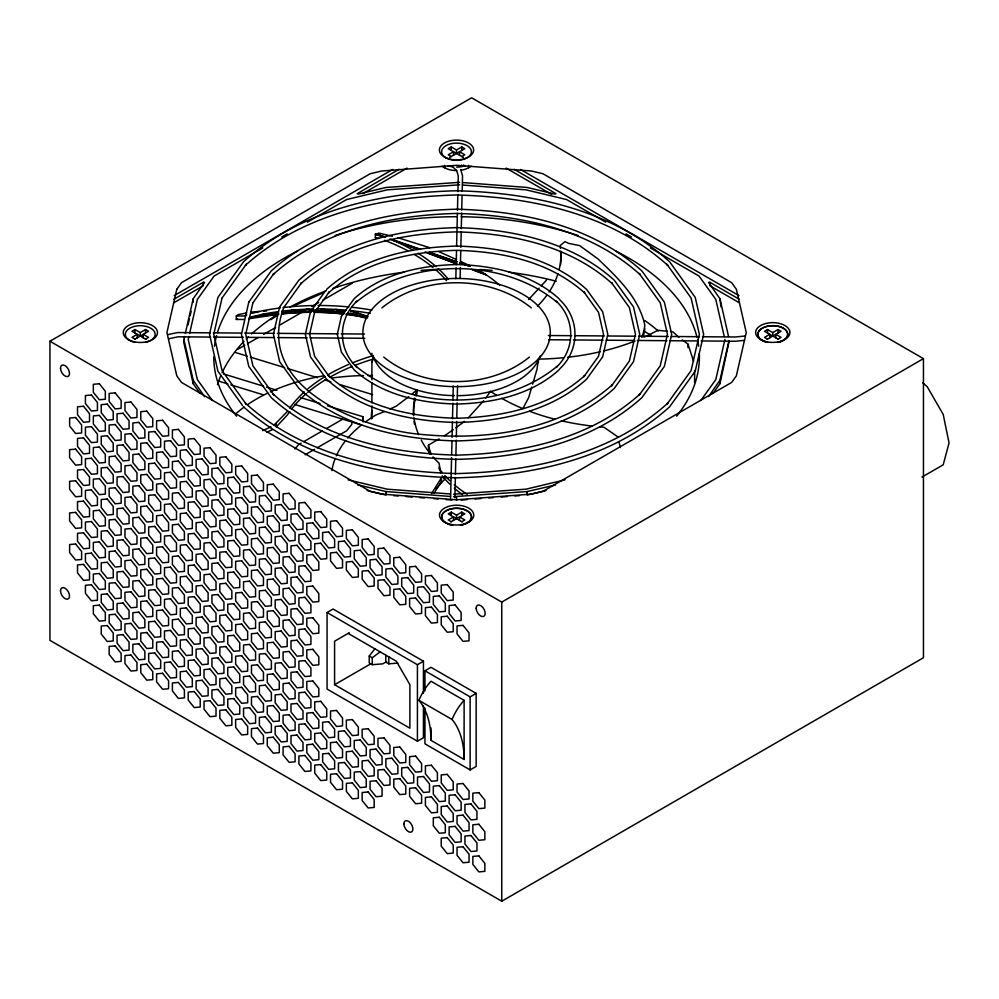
<?xml version="1.0" encoding="UTF-8"?>
<svg xmlns="http://www.w3.org/2000/svg" width="999" height="999" viewBox="0 0 999 999"><rect width="100%" height="100%" fill="white"/><g stroke="black" fill="none" stroke-linecap="round" stroke-linejoin="round"><path stroke-width="1.5" d="M694.617 382.492L694.63 370.492M450.611 498.051L451.573 457.617M451.648 454.495L451.985 440.497M452.06 437.387L452.422 421.828M452.497 418.718L452.872 403.171M452.947 400.05L453.284 386.051M455.831 278.721L456.093 267.832M456.168 264.723L456.506 250.712M456.605 246.054L457.392 213.386M457.467 210.277L457.829 194.718M457.904 191.608L458.279 176.049L456.643 170.379M454.882 497.639L455.369 477.435M455.432 474.325L455.806 458.778M455.881 455.669L456.256 440.122M456.331 437.013L456.693 421.466M456.768 418.356L457.142 402.822M457.217 399.712L457.542 385.714M460.102 278.459L460.364 267.57M460.427 264.473L460.764 250.474M460.839 247.365L461.213 231.818M461.288 228.709L461.65 213.174M461.725 210.065L462.062 196.066M462.175 191.408L462.537 175.861L460.714 169.53M204.595 396.615L193.207 380.257L183.916 339.51L184.615 336.488M563.286 357.729A179.158 103.434 0 0 1 538.411 359.116L536.987 369.405L532.629 384.19M185.302 333.479L193.207 298.763L204.595 282.405L203.259 282.292L173.789 299.313M188.049 324.875L189.423 318.843M190.11 315.821L191.146 311.301M188.898 336.538L188.212 339.51L197.365 379.608L212.375 400.549M189.573 333.566L197.365 299.413L214.148 276.011L262.799 247.927M327.435 405.819L363.099 416.77L362.862 417.769A93.719 54.108 0 0 0 363.149 422.003M724.937 339.51L715.796 379.608L700.774 400.549M712.911 393.544L719.942 383.728L719.942 380.257L728.895 341.021M719.942 383.728L729.233 340.671M531.755 387.137L528.708 397.49L522.964 408.479M371.915 362.15L373.339 359.053L373.339 355.569A179.158 103.434 0 0 0 352.385 362.887M431.568 493.543L441.471 477.734L441.471 481.218L434.078 493.281M485.539 398.401L490.472 391.296A179.158 103.434 0 0 0 496.578 395.267M463.736 164.96L462.974 166.034L461.476 165.16M325.624 290.647L310.514 311.7L305.357 334.29L310.514 356.893L325.624 377.947M719.942 380.257L708.566 396.615M386.65 661.6L382.779 663.836L372.24 664.71L369.23 662.961L369.23 656.006L374.875 648.838M294.967 449.051L298.439 444.717L301.124 443.181M274.288 424.812L287.45 411.438M468.181 417.907L483.678 400.736M528.583 299.563L539.085 288.162M541.196 285.876L546.441 280.17M436.051 488.773L444.455 479.645L444.455 476.748M412.4 393.793L417.008 389.71L417.008 393.194A179.158 103.434 0 0 0 416.108 395.979M408.766 396.69L396.341 406.094L389.91 409.078M326.536 289.448C361.763 257.605 410.364 247.265 456.58 246.091C502.797 247.265 551.398 257.605 586.613 289.448L602.647 311.7L607.792 334.29L602.647 356.893L586.613 379.145C551.398 410.976 502.797 421.328 456.58 422.49C410.364 421.328 361.763 410.976 326.536 379.145M381.88 307.892C423.164 274.375 489.985 274.375 531.281 307.892M529.433 357.068C489.16 389.76 423.988 389.76 383.716 357.068M372.24 664.71L372.24 657.754L380.444 651.66M453.296 429.682L444.38 435.851M455.794 427.834L464.56 421.353M270.866 319.717L277.247 315.272M376.136 238.074L375.349 237.525L375.349 234.041L376.136 234.603L378.609 233.054L392.345 236.251M49.95 341.246L471.64 97.79L923.451 358.641L923.451 657.754L501.76 901.21L49.95 640.359L49.95 341.246L501.76 602.097L923.451 358.641M174.201 295.604L392.657 169.48M281.718 237L287.125 233.878M307.405 222.178L346.603 199.538L387.125 189.847L459.665 184.803M399.026 169.281L357.242 193.669L358.404 194.056L386.014 187.462L459.652 182.33M173.789 302.797L203.259 285.776L203.259 282.292M362.837 193.644L407.068 168.107M134.603 339.323L148.539 331.281L145.529 329.545L140.26 332.592L134.977 329.545L131.968 331.281L145.904 339.323M449.55 157.492L464.797 148.689L461.788 146.953L456.518 149.987L451.248 146.953L448.239 148.689L463.486 157.492M145.529 339.111L148.539 337.375L143.269 334.328L143.269 337.799M461.788 156.518L464.797 154.77L459.528 151.736L459.528 155.207M460.989 170.242A17.033 9.84 0 0 0 468.631 167.695L471.191 166.221M238.037 349.175L244.755 345.292M247.44 343.743L258.192 337.537M263.574 334.428L275.674 327.447M279.695 325.112L302.547 311.925M311.963 306.493L318.681 302.61M322.714 300.287L352.272 283.216M303.796 441.633L322.54 430.806M326.561 428.496L342.62 419.218M305.145 454.77L314.51 449.363M317.183 447.814L346.641 430.806L351.86 424.325L351.86 421.541M429.907 453.908A158.554 91.546 0 0 1 428.446 448.539L428.446 445.067L439.073 438.923M450.874 521.915L464.797 513.873L461.788 512.137L456.518 515.184L451.248 512.137L448.239 513.873L462.162 521.915M767.145 339.323L781.068 331.281L778.059 329.545L772.789 332.592L767.519 329.545L764.497 331.281L778.433 339.323M461.788 521.703L464.797 519.967L459.528 516.92L459.528 520.404M778.059 339.111L781.068 337.375L775.798 334.328L775.798 337.799M423.451 705.606L423.451 737.749L417.42 741.221L327.06 689.048L327.06 612.537L333.079 609.053L423.451 661.226L423.451 693.368M349.225 632.779L334.59 641.233L334.59 684.702L409.89 728.184L409.89 684.702L396.341 661.226L348.139 633.403M334.59 684.702L370.529 663.96M327.06 612.537L417.42 664.71L423.451 661.226M424.95 690.996L424.95 670.791L430.981 667.307L476.161 693.393L476.161 766.433L470.129 769.917L424.95 743.83L424.95 708.091M424.95 670.791L470.129 696.877L476.161 693.393M921.977 477.072L943.193 464.822L949.05 442.982L943.193 414.385L927.209 386.7L922.614 382.617M244.305 319.468L236.313 319.455L236.313 315.971L238.237 314.61L246.678 312.949M236.313 319.455L237.487 318.793M262.65 430.644L270.941 426.86M266.795 432.23L272.315 429.72M293.344 306.181L322.902 292.982M332.754 288.586L338.386 286.064M246.828 314.947L244.305 315.984L236.313 315.971M384.44 411.613L376.161 414.885A158.554 91.546 0 0 0 365.309 422.028M249.375 317.607L266.858 315.135M251.923 316.808L263.149 314.111A179.158 103.434 0 0 1 277.297 311.8M565.059 479.832L526.036 489.173L453.496 494.218M453.509 496.69L527.147 491.558L555.494 484.99M546.028 490.521L527.147 495.042L527.147 491.558M167.782 334.64L177.622 332.567L210.339 332.829M168.681 338.761L177.984 336.813L210.689 337.075M250.899 312.113L259.428 311.363M248.801 318.781L278.771 314.273M281.768 313.823L286.263 313.149M269.855 314.797L275.824 314.136M281.805 313.461L284.79 313.137M252.834 316.758L277.66 314.385M282.317 313.936L300.949 312.163M745.366 336.014L735.264 336.988L702.559 336.738M744.58 340.359L735.426 341.233L701.173 340.959M385.789 655.144L385.789 662.1L388.811 663.836L397.839 663.086M461.176 500.062L467.32 499.587M474.987 499.001L481.118 498.538M488.798 497.952L493.394 497.602M501.073 497.027L507.205 496.553M514.872 495.979L519.48 495.629M263.724 311.176L266.596 310.989M278.321 313.236L263.149 314.111L278.659 313.486M285.914 312.799L296.528 312.175M251.923 313.324L263.149 310.639A179.158 103.434 0 0 1 280.17 307.942M281.755 313.361L309.665 312.212M357.654 484.99L358.404 484.965M213.449 332.854L241.496 333.079M244.605 333.104L274.201 333.329M277.322 333.354L338.062 333.841M341.183 333.866L364.548 334.053M548.351 335.514L571.715 335.689M574.825 335.714L604.42 335.951M607.542 335.976L635.576 336.201M638.698 336.226L668.294 336.463M671.403 336.488L699.437 336.713M213.798 337.1L243.381 337.325M246.503 337.35L274.525 337.575M277.647 337.6L307.23 337.837M310.339 337.862L364.835 338.299M548.576 339.747L570.379 339.922M573.488 339.947L603.071 340.184M606.193 340.209L634.215 340.434M637.337 340.459L666.92 340.696M670.029 340.721L698.064 340.934M281.88 311.875L310.926 312.3M313.986 312.337L333.866 312.625M305.731 310.914L291.733 310.165L311.638 311.588M310.402 311.151L319.742 311.651M330.644 312.225L333.753 312.387M314.697 311.813L343.806 313.886M348.401 314.21L351.461 314.435M462.712 182.555L527.147 187.462L554.757 194.056L555.919 193.669L514.135 169.281M462.749 185.04L526.036 189.847L566.558 199.538L605.756 222.178M450.399 493.981L387.125 489.173L348.102 479.832M359.852 485.314L386.014 491.558L450.437 496.466M393.681 495.629L398.276 495.979M405.956 496.553L412.088 497.027M419.755 497.602L424.363 497.952M433.566 498.651L438.174 499.001M445.841 499.587L451.973 500.062M667.432 331.268L657.779 330.294A179.158 103.434 0 0 1 644.218 337.1M312.362 309.902L306.343 309.228L342.807 313.986M315.384 310.227L328.933 311.738M333.454 312.25L336.476 312.575M345.854 314.385L362.562 316.571M670.666 331.556L673.051 331.955L678.908 337.362M342.52 312.699L321.041 308.978L343.943 313.399M356.331 315.097L359.403 315.634M346.99 313.998L366.845 317.832M739.372 299.313L709.889 282.292L708.566 282.405L719.942 298.763L728.546 336.488M375.349 234.041L385.502 237.15M375.349 237.525L378.708 238.461M367.12 490.521L386.014 495.042L386.014 491.558M344.717 311.588L335.726 309.428L344.605 311.988M350.711 313.024L356.705 314.46M347.565 312.837L366.808 318.406M235.452 352.51L247.377 356.181M250.362 357.093L284.653 367.62M287.637 368.531L317.457 377.684M324.912 379.97L330.869 381.805M339.822 384.553L372.615 394.617M223.414 373.888L263.536 386.201M266.508 387.113L276.91 390.309M300.687 397.602L320.005 403.534M218.956 381.218L227.872 383.953M230.844 384.865L263.536 394.892M294.742 404.483L361.613 425M397.839 237.675L429.645 247.665M378.209 234.628L384.503 236.813M370.317 313.311A179.158 103.434 0 0 0 350.287 310.564L367.719 316.433M376.136 234.603L383.479 237.088M393.768 240.559L418.743 249.013M430.507 252.984L456.955 261.925M459.902 262.924L470.192 266.408L459.99 262.862M392.807 239.673L420.554 249.25M429.32 252.272L457.067 261.85M350.287 310.564L367.857 317.008M378.708 234.977L384.515 237.125M393.219 240.347L417.869 249.488M428.022 253.247L457.03 263.986L425.112 251.985M472.977 269.892L486.038 274.737L471.528 269.318M391.758 239.523L417.857 249.275M438.936 251.723L456.543 259.578M460.639 261.413L470.404 265.946M520.504 169.48L738.96 295.604M626.023 233.878L631.43 237M650.349 247.927L699.013 276.011L715.796 299.413L724.263 336.538M506.093 168.107L551.66 194.418M739.372 302.797L709.889 285.776L709.889 282.292M451.248 156.518L448.239 154.77L453.509 151.736L453.509 155.207M767.519 339.111L764.497 337.375L769.779 334.328L769.779 337.799M441.97 166.221L444.53 167.695A17.033 9.84 0 0 0 456.58 170.579L452.584 166.608M644.205 331.331L650.923 335.202M134.977 339.111L131.968 337.375L137.238 334.328L137.238 337.799M451.248 521.703L448.239 519.967L453.509 516.92L453.509 520.404M464.11 700.349L430.981 681.231A38.462 22.203 -60 0 0 418.931 700.349A105.557 60.951 -60 0 1 430.981 740.346L464.11 759.477L464.11 700.349A38.462 22.203 -60 0 0 452.06 719.48A105.557 60.951 -60 0 1 464.11 759.477M369.23 656.006L372.24 657.754M418.931 700.349L452.06 719.48M682.305 339.897L687.974 344.131L693.618 361.351M356.056 366.296C409.965 411.226 503.196 411.226 557.105 366.296L556.181 367.495C575.586 349.101 575.586 319.493 556.181 301.099L557.105 302.285C503.196 257.367 409.965 257.367 356.056 302.285L356.98 301.099C337.575 319.493 337.575 349.101 356.98 367.495M328.384 375.512C363.099 406.893 411.014 417.095 456.58 418.244C502.135 417.095 550.049 406.893 584.777 375.512L583.853 376.71L598.526 356.256L603.533 334.29L598.526 312.337L583.853 291.87L584.777 293.069C550.049 261.688 502.135 251.486 456.58 250.337C411.014 251.486 363.099 261.688 328.384 293.069L329.308 291.87L314.623 312.337L309.615 334.29L314.623 356.256L329.308 376.71M243.544 406.818C301.236 458.966 380.856 475.911 456.58 477.822C532.292 475.911 611.925 458.966 669.617 406.818L695.217 371.216L703.646 334.29L695.217 297.377L669.617 261.775C611.925 209.628 532.292 192.67 456.58 190.759C380.856 192.67 301.236 209.628 243.544 261.775L217.932 297.377L209.515 334.29L217.932 371.216L242.62 405.619M618.056 437.038L603.92 427.197A179.158 103.434 0 0 1 599.562 426.835M183.916 339.51L183.916 342.994L193.207 383.728L200.25 393.544M619.03 442.02L620.391 447.564M720.978 306.768L719.942 298.763M440.734 472.964L439.11 463.311A179.158 103.434 0 0 1 433.004 456.943M439.11 466.795L439.61 469.805M441.096 478.821L441.471 481.218M778.059 329.545L778.059 333.017M772.789 332.592L772.789 336.064M767.519 329.545L767.519 333.017M687.974 344.131L687.974 347.615M538.411 359.116L538.411 362.587M501.76 602.097L501.76 901.21M470.129 696.877L470.129 769.917M468.631 165.384L468.631 167.695M461.788 146.953L461.788 150.424M461.788 512.137L461.788 515.621M456.58 496.928L456.58 500.412M456.518 149.987L456.518 153.471M456.518 515.184L456.518 518.656M451.248 146.953L451.248 150.424M451.248 512.137L451.248 515.621M444.53 165.384L444.53 167.695M430.981 727.909L430.981 740.346M417.42 664.71L417.42 741.221M388.811 656.88L388.811 663.836M371.915 353.321L371.915 356.606M371.915 361.251L371.915 379.795M371.915 382.692L371.915 402.984M371.915 405.881L371.915 418.444M363.099 416.77L363.099 421.116M276.248 423.401L276.248 426.873L287.45 414.91A179.158 103.434 0 0 1 289.76 411.526M193.207 298.763L193.207 302.247M193.207 380.257L193.207 383.728M145.529 329.545L145.529 333.017M140.26 332.592L140.26 336.064M134.977 329.545L134.977 333.017M767.482 342.37A14.91 8.604 0 0 1 760.876 329.158A14.91 8.604 0 0 1 784.702 329.158A14.91 8.604 0 0 1 778.096 342.37M134.94 342.37A14.91 8.604 0 0 1 128.347 329.146A14.91 8.604 0 0 1 152.185 329.171A14.91 8.604 0 0 1 145.504 342.382M445.979 523.014A14.91 8.604 0 0 1 447.552 510.039A14.91 8.604 0 0 1 469.567 512.762A14.91 8.604 0 0 1 461.825 524.962M451.211 524.962A14.91 8.604 0 0 1 447.115 523.601M767.419 342.295A14.91 8.604 0 0 1 760.913 329.058A14.91 8.604 0 0 1 784.739 329.108A14.91 8.604 0 0 1 778.046 342.32M446.053 522.914A14.91 8.604 0 0 1 448.126 509.79A14.91 8.604 0 0 1 470.167 513.249A14.91 8.604 0 0 1 460.439 525.174M452.722 525.162A14.91 8.604 0 0 1 447.177 523.513M332.392 377.959A158.554 91.546 0 0 1 363.511 375.562M367.994 375.512A158.554 91.546 0 0 1 372.49 375.524M236.114 413.536A158.554 91.546 0 0 1 244.106 407.105M247.565 404.632A158.554 91.546 0 0 1 267.807 393.044M270.367 391.845A158.554 91.546 0 0 1 323.701 375.824M291.408 409.29A179.158 103.434 0 0 1 306.581 393.369M307.767 392.37A179.158 103.434 0 0 1 326.348 379.233M330.244 376.973A179.158 103.434 0 0 1 352.385 366.371M355.07 365.297A179.158 103.434 0 0 1 373.339 359.053M289.76 408.054A179.158 103.434 0 0 1 304.283 391.933M307.767 388.898A179.158 103.434 0 0 1 325.087 376.523M327.635 375A179.158 103.434 0 0 1 348.414 364.548M430.244 453.683A179.158 103.434 0 0 1 421.253 440.097M418.656 434.627A179.158 103.434 0 0 1 414.036 417.882M413.723 415.06A179.158 103.434 0 0 1 414.71 398.102M415.347 395.292A179.158 103.434 0 0 1 417.008 389.71M331.905 470.591A158.554 91.546 0 0 1 335.189 458.516M336.288 455.881A158.554 91.546 0 0 1 345.716 440.534M347.752 438.086A158.554 91.546 0 0 1 361.588 424.875M414.473 424.175A179.158 103.434 0 0 1 414.036 421.353M413.561 415.709A179.158 103.434 0 0 1 415.347 398.776M283.042 307.592A179.158 103.434 0 0 1 315.16 305.519M318.094 305.494A179.158 103.434 0 0 1 348.851 306.943M351.735 307.242A179.158 103.434 0 0 1 371.728 310.077M281.606 311.238A179.158 103.434 0 0 1 313.686 309.016M316.633 308.978A179.158 103.434 0 0 1 345.941 310.152M290.759 312.462A158.554 91.546 0 0 1 295.217 312.125M462.475 494.592A158.554 91.546 0 0 1 454.308 488.224M449.887 484.215A158.554 91.546 0 0 1 442.132 475.836M592.32 426.086A179.158 103.434 0 0 1 561.338 420.791M555.307 419.33A179.158 103.434 0 0 1 529.482 411.238M522.739 408.566A179.158 103.434 0 0 1 501.698 398.301M467.207 494.343A158.554 91.546 0 0 1 454.308 484.752M449.887 480.744A158.554 91.546 0 0 1 444.867 475.549M442.132 472.352A158.554 91.546 0 0 1 439.285 468.631M431.356 454.42A158.554 91.546 0 0 1 428.446 445.067M634.989 341.009A179.158 103.434 0 0 1 603.508 350.961M600.486 351.685A179.158 103.434 0 0 1 567.619 357.267M641.82 337.337A158.554 91.546 0 0 0 644.855 325.249C638.948 297.665 617.507 277.747 598.064 258.978L579.62 245.592L568.543 243.356L565.034 241.608L560.127 245.567A179.158 103.434 0 0 1 560.514 248.389M560.514 251.86A179.158 103.434 0 0 1 560.589 264.598M644.855 328.733A158.554 91.546 0 0 1 643.144 336.825M560.764 251.211A179.158 103.434 0 0 1 559.128 269.568M557.954 273.751A179.158 103.434 0 0 1 549.088 292.033M546.728 295.404A179.158 103.434 0 0 1 537.425 306.268M478.546 270.092A158.554 91.546 0 0 1 499.637 285.177M384.503 240.297A179.158 103.434 0 0 1 407.654 250.737M414.248 254.433A179.158 103.434 0 0 1 433.004 267.495M436.101 270.13A179.158 103.434 0 0 1 446.553 280.644M389.897 238.948A179.158 103.434 0 0 1 412.962 250.2M418.044 253.259A179.158 103.434 0 0 1 436.101 266.646M438.361 268.694A179.158 103.434 0 0 1 448.376 279.345M371.516 418.793A85.19 49.188 0 0 1 371.915 410.514M540.134 356.056A85.19 49.188 0 0 1 457.317 395.654M454.358 395.641A85.19 49.188 0 0 1 373.014 356.056M217.47 384.702A242.807 140.185 0 0 1 220.742 375.724M222.053 372.789A242.807 140.185 0 0 1 244.006 341.321M246.303 338.986A242.807 140.185 0 0 1 248.364 336.963M251.586 333.953A242.807 140.185 0 0 1 277.847 314.198M289.922 307.13A242.807 140.185 0 0 1 326.173 290.821M335.177 287.675A242.807 140.185 0 0 1 404.208 272.19M421.029 270.404A242.807 140.185 0 0 1 438.049 269.293M479.757 269.53A242.807 140.185 0 0 1 492.132 270.404M508.941 272.19A242.807 140.185 0 0 1 556.268 281.243M644.73 320.467A242.807 140.185 0 0 1 658.216 330.981M699.325 353.871A242.807 140.185 0 0 1 676.61 416.171M236.551 416.171A242.807 140.185 0 0 1 213.774 356.905M214.473 346.241A242.807 140.185 0 0 1 216.608 335.564M217.47 332.53A242.807 140.185 0 0 1 297.764 250.861M335.177 235.502A242.807 140.185 0 0 1 456.58 216.721M461.188 216.746A242.807 140.185 0 0 1 577.984 235.502M615.384 250.861A242.807 140.185 0 0 1 696.94 337.075M697.639 340.135A242.807 140.185 0 0 1 698.676 346.241M465.097 165.784A17.033 9.84 0 0 1 456.58 167.095M452.172 166.771A17.033 9.84 0 0 1 448.064 165.784M176.786 289.273L166.92 332.555L176.786 375.836L181.518 382.43L370.192 491.358L381.606 494.093L456.58 499.787L531.543 494.093L542.969 491.358L731.643 382.43L736.363 375.836L746.241 332.555L736.363 289.273L731.643 282.68L542.969 173.751L531.543 171.016L456.58 165.322L381.606 171.016L370.192 173.751L181.518 282.68L176.786 289.273M222.053 298.014L213.774 334.29L222.053 370.579L246.303 404.383L245.379 403.184C302.585 454.882 381.518 471.69 456.58 473.588C531.643 471.69 610.576 454.882 667.769 403.184L666.857 404.383L691.108 370.579L699.375 334.29L691.108 298.014L666.857 264.198L667.769 265.397C610.576 213.699 531.643 196.903 456.58 195.005C381.518 196.903 302.585 213.699 245.379 265.397L246.303 264.198L222.053 298.014M248.788 302.148L241.458 334.29L248.788 366.433L271.204 397.59C321.403 442.969 390.696 457.717 456.58 459.378C522.465 457.717 591.745 442.969 641.945 397.59L664.36 366.433L671.69 334.29L664.36 302.148L641.945 270.991C591.745 225.624 522.465 210.876 456.58 209.203C390.696 210.876 321.403 225.624 271.204 270.991L248.788 302.148M252.909 302.784L245.729 334.29L252.909 365.796L273.976 395.167L273.052 393.968C322.752 438.886 391.346 453.496 456.58 455.132C521.803 453.496 590.397 438.886 640.109 393.968L639.185 395.167L660.252 365.796L667.432 334.29L660.252 302.784L639.185 273.426L640.109 274.625C590.397 229.695 521.803 215.097 456.58 213.449C391.346 215.097 322.752 229.695 273.052 274.625L273.976 273.426L252.909 302.784M279.658 306.918L273.414 334.29L279.658 361.663L298.876 388.361C341.583 426.973 400.524 439.523 456.58 440.934C512.624 439.523 571.578 426.973 614.285 388.361L633.503 361.663L639.747 334.29L633.503 306.918L614.285 280.22C571.578 241.608 512.624 229.071 456.58 227.647C400.524 229.071 341.583 241.608 298.876 280.22L279.658 306.918M283.766 307.555C255.307 383.703 350.961 423.963 410.002 433.154C479.832 441.92 557.829 432.954 612.437 384.74L611.513 385.939L629.395 361.026L635.489 334.29L629.395 307.555L611.513 282.642L612.437 283.841C570.229 245.692 511.975 233.291 456.58 231.893C401.186 233.291 342.932 245.692 300.711 283.841L301.636 282.642L283.766 307.555M341.371 316.471L337.312 334.29L341.371 352.11L354.208 369.917C381.93 394.98 420.192 403.121 456.58 404.046C492.957 403.121 531.218 394.98 558.953 369.917L559.865 368.718C579.994 349.65 579.994 318.943 559.865 299.862L558.953 298.664C531.218 273.601 492.957 265.459 456.58 264.535C420.192 265.459 381.93 273.601 354.208 298.664L341.371 316.471M99.338 383.753L93.332 384.29L93.332 392.295L99.338 399.762L105.332 399.225L105.332 391.221L99.338 383.753M91.433 395.005L85.427 395.542L85.427 403.546L91.433 411.001L97.427 410.464L97.427 402.472L91.433 395.005M115.147 392.882L109.153 393.419L109.153 401.423L115.147 408.891L121.141 408.354L121.141 400.349L115.147 392.882M83.516 406.256L77.522 406.793L77.522 414.785L83.516 422.252L89.523 421.715L89.523 413.723L83.516 406.256M107.243 404.133L101.236 404.67L101.236 412.674L107.243 420.129L113.237 419.605L113.237 411.6L107.243 404.133M130.956 402.023L124.962 402.547L124.962 410.552L130.956 418.019L136.963 417.482L136.963 409.478L130.956 402.023M75.612 417.507L69.618 418.044L69.618 426.036L75.612 433.504L81.618 432.967L81.618 424.962L75.612 417.507M99.338 415.384L93.332 415.921L93.332 423.926L99.338 431.381L105.332 430.844L105.332 422.852L99.338 415.384M123.052 413.261L117.058 413.798L117.058 421.803L123.052 429.27L129.058 428.733L129.058 420.729L123.052 413.261M146.778 411.151L140.772 411.688L140.772 419.68L146.778 427.147L152.772 426.61L152.772 418.606L146.778 411.151M91.433 426.635L85.427 427.172L85.427 435.164L91.433 442.632L97.427 442.095L97.427 434.103L91.433 426.635M115.147 424.513L109.153 425.05L109.153 433.054L115.147 440.509L121.141 439.972L121.141 431.98L115.147 424.513M138.873 422.39L132.867 422.927L132.867 430.931L138.873 438.399L144.867 437.862L144.867 429.857L138.873 422.39M162.587 420.279L156.593 420.816L156.593 428.808L162.587 436.276L168.581 435.739L168.581 427.734L162.587 420.279M83.516 437.887L77.522 438.424L77.522 446.416L83.516 453.883L89.523 453.346L89.523 445.342L83.516 437.887M107.243 435.764L101.236 436.301L101.236 444.293L107.243 451.76L113.237 451.223L113.237 443.231L107.243 435.764M130.956 433.641L124.962 434.178L124.962 442.182L130.956 449.637L136.963 449.113L136.963 441.108L130.956 433.641M154.683 431.531L148.676 432.055L148.676 440.059L154.683 447.527L160.677 446.99L160.677 438.986L154.683 431.531M178.396 429.408L172.402 429.945L172.402 437.937L178.396 445.404L184.403 444.867L184.403 436.875L178.396 429.408M75.612 449.125L69.618 449.662L69.618 457.667L75.612 465.134L81.618 464.597L81.618 456.593L75.612 449.125M99.338 447.015L93.332 447.552L93.332 455.544L99.338 463.012L105.332 462.475L105.332 454.47L99.338 447.015M123.052 444.892L117.058 445.429L117.058 453.434L123.052 460.889L129.058 460.352L129.058 452.36L123.052 444.892M146.778 442.769L140.772 443.306L140.772 451.311L146.778 458.778L152.772 458.241L152.772 450.237L146.778 442.769M170.492 440.659L164.498 441.196L164.498 449.188L170.492 456.655L176.498 456.118L176.498 448.114L170.492 440.659M194.218 438.536L188.212 439.073L188.212 447.077L194.218 454.533L200.212 453.996L200.212 446.004L194.218 438.536M91.433 458.254L85.427 458.791L85.427 466.795L91.433 474.263L97.427 473.726L97.427 465.721L91.433 458.254M115.147 456.143L109.153 456.68L109.153 464.672L115.147 472.14L121.141 471.603L121.141 463.611L115.147 456.143M138.873 454.021L132.867 454.557L132.867 462.562L138.873 470.017L144.867 469.48L144.867 461.488L138.873 454.021M162.587 451.898L156.593 452.435L156.593 460.439L162.587 467.907L168.581 467.37L168.581 459.365L162.587 451.898M186.313 449.787L180.307 450.324L180.307 458.316L186.313 465.784L192.308 465.247L192.308 457.242L186.313 449.787M210.027 447.664L204.033 448.201L204.033 456.206L210.027 463.661L216.021 463.124L216.021 455.132L210.027 447.664M83.516 469.505L77.522 470.042L77.522 478.046L83.516 485.502L89.523 484.977L89.523 476.973L83.516 469.505M107.243 467.395L101.236 467.932L101.236 475.924L107.243 483.391L113.237 482.854L113.237 474.85L107.243 467.395M130.956 465.272L124.962 465.809L124.962 473.801L130.956 481.268L136.963 480.731L136.963 472.739L130.956 465.272M154.683 463.149L148.676 463.686L148.676 471.69L154.683 479.145L160.677 478.621L160.677 470.616L154.683 463.149M178.396 461.038L172.402 461.575L172.402 469.567L178.396 477.035L184.403 476.498L184.403 468.494L178.396 461.038M202.123 458.916L196.116 459.453L196.116 467.445L202.123 474.912L208.117 474.375L208.117 466.383L202.123 458.916M225.836 456.793L219.842 457.33L219.842 465.334L225.836 472.789L231.843 472.265L231.843 464.26L225.836 456.793M75.612 480.756L69.618 481.293L69.618 489.298L75.612 496.753L81.618 496.216L81.618 488.224L75.612 480.756M99.338 478.633L93.332 479.17L93.332 487.175L99.338 494.642L105.332 494.105L105.332 486.101L99.338 478.633M123.052 476.523L117.058 477.06L117.058 485.052L123.052 492.519L129.058 491.983L129.058 483.978L123.052 476.523M146.778 474.4L140.772 474.937L140.772 482.942L146.778 490.397L152.772 489.86L152.772 481.868L146.778 474.4M170.492 472.277L164.498 472.814L164.498 480.819L170.492 488.286L176.498 487.749L176.498 479.745L170.492 472.277M194.218 470.167L188.212 470.704L188.212 478.696L194.218 486.163L200.212 485.626L200.212 477.622L194.218 470.167M217.932 468.044L211.938 468.581L211.938 476.585L217.932 484.04L223.938 483.504L223.938 475.512L217.932 468.044M241.658 465.921L235.652 466.458L235.652 474.463L241.658 481.93L247.652 481.393L247.652 473.389L241.658 465.921M91.433 489.885L85.427 490.422L85.427 498.426L91.433 505.881L97.427 505.344L97.427 497.352L91.433 489.885M115.147 487.762L109.153 488.299L109.153 496.303L115.147 503.771L121.141 503.234L121.141 495.229L115.147 487.762M138.873 485.651L132.867 486.188L132.867 494.18L138.873 501.648L144.867 501.111L144.867 493.119L138.873 485.651M162.587 483.528L156.593 484.065L156.593 492.07L162.587 499.525L168.581 498.988L168.581 490.996L162.587 483.528M186.313 481.406L180.307 481.943L180.307 489.947L186.313 497.415L192.308 496.878L192.308 488.873L186.313 481.406M210.027 479.295L204.033 479.832L204.033 487.824L210.027 495.292L216.021 494.755L216.021 486.75L210.027 479.295M233.754 477.172L227.747 477.709L227.747 485.714L233.754 493.169L239.748 492.632L239.748 484.64L233.754 477.172M257.467 475.049L251.473 475.586L251.473 483.591L257.467 491.058L263.461 490.521L263.461 482.517L257.467 475.049M83.516 501.136L77.522 501.673L77.522 509.665L83.516 517.132L89.523 516.595L89.523 508.603L83.516 501.136M107.243 499.013L101.236 499.55L101.236 507.554L107.243 515.009L113.237 514.485L113.237 506.481L107.243 499.013M130.956 496.903L124.962 497.44L124.962 505.432L130.956 512.899L136.963 512.362L136.963 504.358L130.956 496.903M154.683 494.78L148.676 495.317L148.676 503.309L154.683 510.776L160.677 510.239L160.677 502.247L154.683 494.78M178.396 492.657L172.402 493.194L172.402 501.198L178.396 508.653L184.403 508.129L184.403 500.124L178.396 492.657M202.123 490.546L196.116 491.083L196.116 499.075L202.123 506.543L208.117 506.006L208.117 498.002L202.123 490.546M225.836 488.424L219.842 488.961L219.842 496.953L225.836 504.42L231.843 503.883L231.843 495.891L225.836 488.424M249.563 486.301L243.556 486.838L243.556 494.842L249.563 502.297L255.557 501.773L255.557 493.768L249.563 486.301M273.276 484.19L267.282 484.715L267.282 492.719L273.276 500.187L279.283 499.65L279.283 491.645L273.276 484.19M75.612 512.387L69.618 512.924L69.618 520.916L75.612 528.384L81.618 527.847L81.618 519.842L75.612 512.387M99.338 510.264L93.332 510.801L93.332 518.806L99.338 526.261L105.332 525.724L105.332 517.732L99.338 510.264M123.052 508.141L117.058 508.678L117.058 516.683L123.052 524.15L129.058 523.613L129.058 515.609L123.052 508.141M146.778 506.031L140.772 506.568L140.772 514.56L146.778 522.027L152.772 521.49L152.772 513.486L146.778 506.031M170.492 503.908L164.498 504.445L164.498 512.45L170.492 519.905L176.498 519.368L176.498 511.376L170.492 503.908M194.218 501.785L188.212 502.322L188.212 510.327L194.218 517.794L200.212 517.257L200.212 509.253L194.218 501.785M217.932 499.675L211.938 500.212L211.938 508.204L217.932 515.671L223.938 515.134L223.938 507.13L217.932 499.675M241.658 497.552L235.652 498.089L235.652 506.093L241.658 513.548L247.652 513.011L247.652 505.019L241.658 497.552M265.372 495.429L259.378 495.966L259.378 503.971L265.372 511.438L271.378 510.901L271.378 502.897L265.372 495.429M289.098 493.319L283.092 493.856L283.092 501.848L289.098 509.315L295.092 508.778L295.092 500.774L289.098 493.319M91.433 521.515L85.427 522.052L85.427 530.044L91.433 537.512L97.427 536.975L97.427 528.983L91.433 521.515M115.147 519.393L109.153 519.93L109.153 527.934L115.147 535.389L121.141 534.852L121.141 526.86L115.147 519.393M138.873 517.27L132.867 517.807L132.867 525.811L138.873 533.279L144.867 532.742L144.867 524.737L138.873 517.27M162.587 515.159L156.593 515.696L156.593 523.688L162.587 531.156L168.581 530.619L168.581 522.627L162.587 515.159M186.313 513.036L180.307 513.573L180.307 521.578L186.313 529.033L192.308 528.496L192.308 520.504L186.313 513.036M210.027 510.914L204.033 511.451L204.033 519.455L210.027 526.923L216.021 526.386L216.021 518.381L210.027 510.914M233.754 508.803L227.747 509.34L227.747 517.332L233.754 524.8L239.748 524.263L239.748 516.258L233.754 508.803M257.467 506.68L251.473 507.217L251.473 515.222L257.467 522.677L263.461 522.14L263.461 514.148L257.467 506.68M281.194 504.557L275.187 505.094L275.187 513.099L281.194 520.566L287.188 520.029L287.188 512.025L281.194 504.557M304.907 502.447L298.913 502.984L298.913 510.976L304.907 518.444L310.901 517.907L310.901 509.902L304.907 502.447M83.516 532.767L77.522 533.304L77.522 541.296L83.516 548.763L89.523 548.226L89.523 540.222L83.516 532.767M107.243 530.644L101.236 531.181L101.236 539.173L107.243 546.64L113.237 546.103L113.237 538.111L107.243 530.644M130.956 528.521L124.962 529.058L124.962 537.062L130.956 544.517L136.963 543.993L136.963 535.988L130.956 528.521M154.683 526.411L148.676 526.948L148.676 534.94L154.683 542.407L160.677 541.87L160.677 533.866L154.683 526.411M178.396 524.288L172.402 524.825L172.402 532.817L178.396 540.284L184.403 539.747L184.403 531.755L178.396 524.288M202.123 522.165L196.116 522.702L196.116 530.706L202.123 538.161L208.117 537.637L208.117 529.632L202.123 522.165M225.836 520.054L219.842 520.591L219.842 528.583L225.836 536.051L231.843 535.514L231.843 527.509L225.836 520.054M249.563 517.932L243.556 518.469L243.556 526.461L249.563 533.928L255.557 533.391L255.557 525.399L249.563 517.932M273.276 515.809L267.282 516.346L267.282 524.35L273.276 531.805L279.283 531.281L279.283 523.276L273.276 515.809M297.003 513.698L290.996 514.223L290.996 522.227L297.003 529.695L302.997 529.158L302.997 521.153L297.003 513.698M320.716 511.575L314.722 512.112L314.722 520.104L320.716 527.572L326.723 527.035L326.723 519.043L320.716 511.575M75.612 544.005L69.618 544.542L69.618 552.547L75.612 560.014L81.618 559.477L81.618 551.473L75.612 544.005M99.338 541.895L93.332 542.432L93.332 550.424L99.338 557.892L105.332 557.355L105.332 549.35L99.338 541.895M123.052 539.772L117.058 540.309L117.058 548.314L123.052 555.769L129.058 555.232L129.058 547.24L123.052 539.772M146.778 537.649L140.772 538.186L140.772 546.191L146.778 553.658L152.772 553.121L152.772 545.117L146.778 537.649M170.492 535.539L164.498 536.076L164.498 544.068L170.492 551.535L176.498 550.998L176.498 542.994L170.492 535.539M194.218 533.416L188.212 533.953L188.212 541.957L194.218 549.413L200.212 548.876L200.212 540.884L194.218 533.416M217.932 531.293L211.938 531.83L211.938 539.835L217.932 547.302L223.938 546.765L223.938 538.761L217.932 531.293M241.658 529.183L235.652 529.72L235.652 537.712L241.658 545.179L247.652 544.642L247.652 536.638L241.658 529.183M265.372 527.06L259.378 527.597L259.378 535.601L265.372 543.056L271.378 542.519L271.378 534.527L265.372 527.06M289.098 524.937L283.092 525.474L283.092 533.478L289.098 540.946L295.092 540.409L295.092 532.405L289.098 524.937M312.812 522.827L306.818 523.364L306.818 531.356L312.812 538.823L318.818 538.286L318.818 530.282L312.812 522.827M336.538 520.704L330.532 521.241L330.532 529.245L336.538 536.7L342.532 536.163L342.532 528.171L336.538 520.704M91.433 553.146L85.427 553.671L85.427 561.675L91.433 569.143L97.427 568.606L97.427 560.601L91.433 553.146M115.147 551.023L109.153 551.56L109.153 559.552L115.147 567.02L121.141 566.483L121.141 558.491L115.147 551.023M138.873 548.901L132.867 549.438L132.867 557.442L138.873 564.897L144.867 564.36L144.867 556.368L138.873 548.901M162.587 546.79L156.593 547.315L156.593 555.319L162.587 562.787L168.581 562.25L168.581 554.245L162.587 546.79M186.313 544.667L180.307 545.204L180.307 553.196L186.313 560.664L192.308 560.127L192.308 552.135L186.313 544.667M210.027 542.544L204.033 543.081L204.033 551.086L210.027 558.541L216.021 558.004L216.021 550.012L210.027 542.544M233.754 540.422L227.747 540.958L227.747 548.963L233.754 556.431L239.748 555.894L239.748 547.889L233.754 540.422M257.467 538.311L251.473 538.848L251.473 546.84L257.467 554.308L263.461 553.771L263.461 545.766L257.467 538.311M281.194 536.188L275.187 536.725L275.187 544.73L281.194 552.185L287.188 551.648L287.188 543.656L281.194 536.188M304.907 534.065L298.913 534.602L298.913 542.607L304.907 550.074L310.901 549.537L310.901 541.533L304.907 534.065M328.634 531.955L322.627 532.492L322.627 540.484L328.634 547.952L334.628 547.415L334.628 539.41L328.634 531.955M352.347 529.832L346.353 530.369L346.353 538.374L352.347 545.829L358.341 545.292L358.341 537.3L352.347 529.832M83.516 564.385L77.522 564.922L77.522 572.927L83.516 580.394L89.523 579.857L89.523 571.853L83.516 564.385M107.243 562.275L101.236 562.812L101.236 570.804L107.243 578.271L113.237 577.734L113.237 569.73L107.243 562.275M130.956 560.152L124.962 560.689L124.962 568.681L130.956 576.148L136.963 575.611L136.963 567.619L130.956 560.152M154.683 558.029L148.676 558.566L148.676 566.57L154.683 574.025L160.677 573.501L160.677 565.496L154.683 558.029M178.396 555.919L172.402 556.455L172.402 564.447L178.396 571.915L184.403 571.378L184.403 563.374L178.396 555.919M202.123 553.796L196.116 554.333L196.116 562.325L202.123 569.792L208.117 569.255L208.117 561.263L202.123 553.796M225.836 551.673L219.842 552.21L219.842 560.214L225.836 567.669L231.843 567.145L231.843 559.14L225.836 551.673M249.563 549.562L243.556 550.099L243.556 558.091L249.563 565.559L255.557 565.022L255.557 557.017L249.563 549.562M273.276 547.44L267.282 547.976L267.282 555.968L273.276 563.436L279.283 562.899L279.283 554.907L273.276 547.44M297.003 545.317L290.996 545.854L290.996 553.858L297.003 561.313L302.997 560.789L302.997 552.784L297.003 545.317M320.716 543.206L314.722 543.731L314.722 551.735L320.716 559.203L326.723 558.666L326.723 550.661L320.716 543.206M344.443 541.083L338.436 541.62L338.436 549.612L344.443 557.08L350.437 556.543L350.437 548.551L344.443 541.083M368.156 538.961L362.162 539.497L362.162 547.502L368.156 554.957L374.163 554.433L374.163 546.428L368.156 538.961M99.338 573.513L93.332 574.05L93.332 582.055L99.338 589.522L105.332 588.985L105.332 580.981L99.338 573.513M123.052 571.403L117.058 571.94L117.058 579.932L123.052 587.4L129.058 586.863L129.058 578.858L123.052 571.403M146.778 569.28L140.772 569.817L140.772 577.822L146.778 585.277L152.772 584.74L152.772 576.748L146.778 569.28M170.492 567.157L164.498 567.694L164.498 575.699L170.492 583.166L176.498 582.629L176.498 574.625L170.492 567.157M194.218 565.047L188.212 565.584L188.212 573.576L194.218 581.043L200.212 580.506L200.212 572.502L194.218 565.047M217.932 562.924L211.938 563.461L211.938 571.465L217.932 578.921L223.938 578.384L223.938 570.392L217.932 562.924M241.658 560.801L235.652 561.338L235.652 569.343L241.658 576.81L247.652 576.273L247.652 568.269L241.658 560.801M265.372 558.691L259.378 559.228L259.378 567.22L265.372 574.687L271.378 574.15L271.378 566.146L265.372 558.691M289.098 556.568L283.092 557.105L283.092 565.109L289.098 572.564L295.092 572.027L295.092 564.035L289.098 556.568M312.812 554.445L306.818 554.982L306.818 562.986L312.812 570.454L318.818 569.917L318.818 561.913L312.812 554.445M336.538 552.335L330.532 552.872L330.532 560.864L336.538 568.331L342.532 567.794L342.532 559.79L336.538 552.335M360.252 550.212L354.258 550.749L354.258 558.753L360.252 566.208L366.258 565.671L366.258 557.679L360.252 550.212M383.978 548.089L377.972 548.626L377.972 556.63L383.978 564.098L389.972 563.561L389.972 555.556L383.978 548.089M91.433 584.765L85.427 585.302L85.427 593.306L91.433 600.761L97.427 600.224L97.427 592.232L91.433 584.765M115.147 582.654L109.153 583.179L109.153 591.183L115.147 598.651L121.141 598.114L121.141 590.109L115.147 582.654M138.873 580.531L132.867 581.068L132.867 589.06L138.873 596.528L144.867 595.991L144.867 587.999L138.873 580.531M162.587 578.409L156.593 578.945L156.593 586.95L162.587 594.405L168.581 593.868L168.581 585.876L162.587 578.409M186.313 576.298L180.307 576.823L180.307 584.827L186.313 592.295L192.308 591.758L192.308 583.753L186.313 576.298M210.027 574.175L204.033 574.712L204.033 582.704L210.027 590.172L216.021 589.635L216.021 581.643L210.027 574.175M233.754 572.052L227.747 572.589L227.747 580.594L233.754 588.049L239.748 587.512L239.748 579.52L233.754 572.052M257.467 569.929L251.473 570.466L251.473 578.471L257.467 585.938L263.461 585.402L263.461 577.397L257.467 569.929M281.194 567.819L275.187 568.356L275.187 576.348L281.194 583.816L287.188 583.279L287.188 575.274L281.194 567.819M304.907 565.696L298.913 566.233L298.913 574.238L304.907 581.693L310.901 581.156L310.901 573.164L304.907 565.696M352.347 561.463L346.353 562L346.353 569.992L352.347 577.459L358.341 576.923L358.341 568.918L352.347 561.463M376.074 559.34L370.067 559.877L370.067 567.882L376.074 575.337L382.068 574.8L382.068 566.808L376.074 559.34M399.787 557.217L393.793 557.754L393.793 565.759L399.787 573.226L405.781 572.689L405.781 564.685L399.787 557.217M107.243 593.893L101.236 594.43L101.236 602.434L107.243 609.902L113.237 609.365L113.237 601.361L107.243 593.893M130.956 591.783L124.962 592.32L124.962 600.312L130.956 607.779L136.963 607.242L136.963 599.238L130.956 591.783M154.683 589.66L148.676 590.197L148.676 598.189L154.683 605.656L160.677 605.119L160.677 597.127L154.683 589.66M178.396 587.537L172.402 588.074L172.402 596.078L178.396 603.533L184.403 603.009L184.403 595.004L178.396 587.537M202.123 585.426L196.116 585.963L196.116 593.955L202.123 601.423L208.117 600.886L208.117 592.882L202.123 585.426M225.836 583.304L219.842 583.841L219.842 591.833L225.836 599.3L231.843 598.763L231.843 590.771L225.836 583.304M249.563 581.181L243.556 581.718L243.556 589.722L249.563 597.177L255.557 596.653L255.557 588.648L249.563 581.181M273.276 579.07L267.282 579.607L267.282 587.599L273.276 595.067L279.283 594.53L279.283 586.525L273.276 579.07M297.003 576.947L290.996 577.484L290.996 585.476L297.003 592.944L302.997 592.407L302.997 584.415L297.003 576.947M368.156 570.591L362.162 571.128L362.162 579.12L368.156 586.588L374.163 586.051L374.163 578.059L368.156 570.591M391.883 568.468L385.876 569.005L385.876 577.01L391.883 584.465L397.877 583.94L397.877 575.936L391.883 568.468M415.596 566.358L409.602 566.883L409.602 574.887L415.596 582.355L421.603 581.818L421.603 573.813L415.596 566.358M99.338 605.144L93.332 605.681L93.332 613.686L99.338 621.141L105.332 620.604L105.332 612.612L99.338 605.144M123.052 603.021L117.058 603.558L117.058 611.563L123.052 619.03L129.058 618.493L129.058 610.489L123.052 603.021M146.778 600.911L140.772 601.448L140.772 609.44L146.778 616.907L152.772 616.371L152.772 608.366L146.778 600.911M170.492 598.788L164.498 599.325L164.498 607.33L170.492 614.785L176.498 614.248L176.498 606.256L170.492 598.788M194.218 596.665L188.212 597.202L188.212 605.207L194.218 612.674L200.212 612.137L200.212 604.133L194.218 596.665M217.932 594.555L211.938 595.092L211.938 603.084L217.932 610.551L223.938 610.014L223.938 602.01L217.932 594.555M241.658 592.432L235.652 592.969L235.652 600.973L241.658 608.428L247.652 607.892L247.652 599.899L241.658 592.432M265.372 590.309L259.378 590.846L259.378 598.851L265.372 606.318L271.378 605.781L271.378 597.777L265.372 590.309M289.098 588.199L283.092 588.736L283.092 596.728L289.098 604.195L295.092 603.658L295.092 595.654L289.098 588.199M312.812 586.076L306.818 586.613L306.818 594.617L312.812 602.072L318.818 601.535L318.818 593.543L312.812 586.076M383.978 579.72L377.972 580.257L377.972 588.261L383.978 595.716L389.972 595.179L389.972 587.187L383.978 579.72M407.692 577.597L401.698 578.134L401.698 586.138L407.692 593.606L413.698 593.069L413.698 585.064L407.692 577.597M431.418 575.486L425.412 576.023L425.412 584.015L431.418 591.483L437.412 590.946L437.412 582.941L431.418 575.486M115.147 614.273L109.153 614.81L109.153 622.814L115.147 630.269L121.141 629.732L121.141 621.74L115.147 614.273M138.873 612.162L132.867 612.687L132.867 620.691L138.873 628.159L144.867 627.622L144.867 619.617L138.873 612.162M162.587 610.039L156.593 610.576L156.593 618.568L162.587 626.036L168.581 625.499L168.581 617.507L162.587 610.039M186.313 607.916L180.307 608.453L180.307 616.458L186.313 623.913L192.308 623.376L192.308 615.384L186.313 607.916M210.027 605.806L204.033 606.331L204.033 614.335L210.027 621.803L216.021 621.266L216.021 613.261L210.027 605.806M233.754 603.683L227.747 604.22L227.747 612.212L233.754 619.68L239.748 619.143L239.748 611.151L233.754 603.683M257.467 601.56L251.473 602.097L251.473 610.102L257.467 617.557L263.461 617.02L263.461 609.028L257.467 601.56M281.194 599.437L275.187 599.974L275.187 607.979L281.194 615.446L287.188 614.909L287.188 606.905L281.194 599.437M304.907 597.327L298.913 597.864L298.913 605.856L304.907 613.324L310.901 612.787L310.901 604.795L304.907 597.327M399.787 588.848L393.793 589.385L393.793 597.39L399.787 604.845L405.781 604.308L405.781 596.316L399.787 588.848M423.514 586.725L417.507 587.262L417.507 595.267L423.514 602.734L429.508 602.197L429.508 594.193L423.514 586.725M447.227 584.615L441.233 585.152L441.233 593.144L447.227 600.611L453.221 600.074L453.221 592.07L447.227 584.615M107.243 625.524L101.236 626.061L101.236 634.053L107.243 641.52L113.237 640.983L113.237 632.991L107.243 625.524M130.956 623.401L124.962 623.938L124.962 631.942L130.956 639.41L136.963 638.873L136.963 630.869L130.956 623.401M154.683 621.291L148.676 621.828L148.676 629.82L154.683 637.287L160.677 636.75L160.677 628.746L154.683 621.291M178.396 619.168L172.402 619.705L172.402 627.697L178.396 635.164L184.403 634.627L184.403 626.635L178.396 619.168M202.123 617.045L196.116 617.582L196.116 625.586L202.123 633.041L208.117 632.517L208.117 624.512L202.123 617.045M225.836 614.934L219.842 615.471L219.842 623.463L225.836 630.931L231.843 630.394L231.843 622.389L225.836 614.934M249.563 612.812L243.556 613.349L243.556 621.341L249.563 628.808L255.557 628.271L255.557 620.279L249.563 612.812M273.276 610.689L267.282 611.226L267.282 619.23L273.276 626.685L279.283 626.161L279.283 618.156L273.276 610.689M297.003 608.578L290.996 609.115L290.996 617.107L297.003 624.575L302.997 624.038L302.997 616.033L297.003 608.578M415.596 597.976L409.602 598.513L409.602 606.518L415.596 613.973L421.603 613.448L421.603 605.444L415.596 597.976M439.323 595.866L433.316 596.391L433.316 604.395L439.323 611.863L445.317 611.326L445.317 603.321L439.323 595.866M123.052 634.652L117.058 635.189L117.058 643.194L123.052 650.649L129.058 650.112L129.058 642.12L123.052 634.652M146.778 632.529L140.772 633.066L140.772 641.071L146.778 648.538L152.772 648.001L152.772 639.997L146.778 632.529M170.492 630.419L164.498 630.956L164.498 638.948L170.492 646.415L176.498 645.878L176.498 637.874L170.492 630.419M194.218 628.296L188.212 628.833L188.212 636.838L194.218 644.293L200.212 643.756L200.212 635.764L194.218 628.296M217.932 626.173L211.938 626.71L211.938 634.715L217.932 642.182L223.938 641.645L223.938 633.641L217.932 626.173M241.658 624.063L235.652 624.6L235.652 632.592L241.658 640.059L247.652 639.522L247.652 631.518L241.658 624.063M265.372 621.94L259.378 622.477L259.378 630.481L265.372 637.936L271.378 637.399L271.378 629.407L265.372 621.94M289.098 619.817L283.092 620.354L283.092 628.359L289.098 635.826L295.092 635.289L295.092 627.285L289.098 619.817M312.812 617.707L306.818 618.244L306.818 626.236L312.812 633.703L318.818 633.166L318.818 625.162L312.812 617.707M431.418 607.105L425.412 607.642L425.412 615.646L431.418 623.114L437.412 622.577L437.412 614.572L431.418 607.105M455.132 604.994L449.138 605.531L449.138 613.523L455.132 620.991L461.138 620.454L461.138 612.449L455.132 604.994M115.147 645.903L109.153 646.44L109.153 654.432L115.147 661.9L121.141 661.363L121.141 653.371L115.147 645.903M138.873 643.781L132.867 644.318L132.867 652.322L138.873 659.777L144.867 659.24L144.867 651.248L138.873 643.781M162.587 641.67L156.593 642.195L156.593 650.199L162.587 657.667L168.581 657.13L168.581 649.125L162.587 641.67M186.313 639.547L180.307 640.084L180.307 648.076L186.313 655.544L192.308 655.007L192.308 647.015L186.313 639.547M210.027 637.424L204.033 637.961L204.033 645.966L210.027 653.421L216.021 652.884L216.021 644.892L210.027 637.424M233.754 635.314L227.747 635.839L227.747 643.843L233.754 651.311L239.748 650.774L239.748 642.769L233.754 635.314M257.467 633.191L251.473 633.728L251.473 641.72L257.467 649.188L263.461 648.651L263.461 640.659L257.467 633.191M281.194 631.068L275.187 631.605L275.187 639.61L281.194 647.065L287.188 646.528L287.188 638.536L281.194 631.068M304.907 628.945L298.913 629.482L298.913 637.487L304.907 644.954L310.901 644.417L310.901 636.413L304.907 628.945M447.227 616.233L441.233 616.77L441.233 624.775L447.227 632.242L453.221 631.705L453.221 623.701L447.227 616.233M130.956 655.032L124.962 655.569L124.962 663.573L130.956 671.028L136.963 670.491L136.963 662.499L130.956 655.032M154.683 652.909L148.676 653.446L148.676 661.45L154.683 668.918L160.677 668.381L160.677 660.376L154.683 652.909M178.396 650.799L172.402 651.336L172.402 659.328L178.396 666.795L184.403 666.258L184.403 658.254L178.396 650.799M202.123 648.676L196.116 649.213L196.116 657.205L202.123 664.672L208.117 664.135L208.117 656.143L202.123 648.676M225.836 646.553L219.842 647.09L219.842 655.094L225.836 662.549L231.843 662.025L231.843 654.02L225.836 646.553M249.563 644.442L243.556 644.979L243.556 652.971L249.563 660.439L255.557 659.902L255.557 651.897L249.563 644.442M273.276 642.32L267.282 642.856L267.282 650.849L273.276 658.316L279.283 657.779L279.283 649.787L273.276 642.32M297.003 640.197L290.996 640.734L290.996 648.738L297.003 656.193L302.997 655.669L302.997 647.664L297.003 640.197M463.037 625.374L457.043 625.898L457.043 633.903L463.037 641.37L469.043 640.834L469.043 632.829L463.037 625.374M146.778 664.16L140.772 664.697L140.772 672.702L146.778 680.157L152.772 679.62L152.772 671.628L146.778 664.16M170.492 662.037L164.498 662.574L164.498 670.579L170.492 678.046L176.498 677.509L176.498 669.505L170.492 662.037M194.218 659.927L188.212 660.464L188.212 668.456L194.218 675.923L200.212 675.386L200.212 667.382L194.218 659.927M217.932 657.804L211.938 658.341L211.938 666.345L217.932 673.801L223.938 673.264L223.938 665.272L217.932 657.804M241.658 655.681L235.652 656.218L235.652 664.223L241.658 671.69L247.652 671.153L247.652 663.149L241.658 655.681M265.372 653.571L259.378 654.108L259.378 662.1L265.372 669.567L271.378 669.03L271.378 661.026L265.372 653.571M289.098 651.448L283.092 651.985L283.092 659.989L289.098 667.444L295.092 666.907L295.092 658.915L289.098 651.448M312.812 649.325L306.818 649.862L306.818 657.866L312.812 665.334L318.818 664.797L318.818 656.793L312.812 649.325M162.587 673.289L156.593 673.826L156.593 681.83L162.587 689.285L168.581 688.748L168.581 680.756L162.587 673.289M186.313 671.178L180.307 671.703L180.307 679.707L186.313 687.175L192.308 686.638L192.308 678.633L186.313 671.178M210.027 669.055L204.033 669.592L204.033 677.584L210.027 685.052L216.021 684.515L216.021 676.523L210.027 669.055M233.754 666.932L227.747 667.469L227.747 675.474L233.754 682.929L239.748 682.392L239.748 674.4L233.754 666.932M257.467 664.822L251.473 665.346L251.473 673.351L257.467 680.819L263.461 680.282L263.461 672.277L257.467 664.822M281.194 662.699L275.187 663.236L275.187 671.228L281.194 678.696L287.188 678.159L287.188 670.167L281.194 662.699M304.907 660.576L298.913 661.113L298.913 669.118L304.907 676.573L310.901 676.036L310.901 668.044L304.907 660.576M178.396 682.417L172.402 682.954L172.402 690.958L178.396 698.426L184.403 697.889L184.403 689.884L178.396 682.417M202.123 680.307L196.116 680.843L196.116 688.835L202.123 696.303L208.117 695.766L208.117 687.762L202.123 680.307M225.836 678.184L219.842 678.721L219.842 686.713L225.836 694.18L231.843 693.643L231.843 685.651L225.836 678.184M249.563 676.061L243.556 676.598L243.556 684.602L249.563 692.057L255.557 691.533L255.557 683.528L249.563 676.061M273.276 673.95L267.282 674.487L267.282 682.479L273.276 689.947L279.283 689.41L279.283 681.405L273.276 673.95M297.003 671.827L290.996 672.364L290.996 680.356L297.003 687.824L302.997 687.287L302.997 679.295L297.003 671.827M194.218 691.545L188.212 692.082L188.212 700.087L194.218 707.554L200.212 707.017L200.212 699.013L194.218 691.545M217.932 689.435L211.938 689.972L211.938 697.964L217.932 705.431L223.938 704.894L223.938 696.89L217.932 689.435M241.658 687.312L235.652 687.849L235.652 695.853L241.658 703.308L247.652 702.772L247.652 694.78L241.658 687.312M265.372 685.189L259.378 685.726L259.378 693.731L265.372 701.198L271.378 700.661L271.378 692.657L265.372 685.189M289.098 683.079L283.092 683.616L283.092 691.608L289.098 699.075L295.092 698.538L295.092 690.534L289.098 683.079M312.812 680.956L306.818 681.493L306.818 689.497L312.812 696.952L318.818 696.415L318.818 688.423L312.812 680.956M210.027 700.686L204.033 701.211L204.033 709.215L210.027 716.683L216.021 716.146L216.021 708.141L210.027 700.686M233.754 698.563L227.747 699.1L227.747 707.092L233.754 714.56L239.748 714.023L239.748 706.031L233.754 698.563M257.467 696.44L251.473 696.977L251.473 704.982L257.467 712.437L263.461 711.9L263.461 703.908L257.467 696.44M281.194 694.33L275.187 694.854L275.187 702.859L281.194 710.326L287.188 709.789L287.188 701.785L281.194 694.33M304.907 692.207L298.913 692.744L298.913 700.736L304.907 708.204L310.901 707.667L310.901 699.675L304.907 692.207M225.836 709.814L219.842 710.351L219.842 718.343L225.836 725.811L231.843 725.274L231.843 717.27L225.836 709.814M249.563 707.692L243.556 708.229L243.556 716.221L249.563 723.688L255.557 723.151L255.557 715.159L249.563 707.692M273.276 705.569L267.282 706.106L267.282 714.11L273.276 721.565L279.283 721.041L279.283 713.036L273.276 705.569M297.003 703.458L290.996 703.995L290.996 711.987L297.003 719.455L302.997 718.918L302.997 710.913L297.003 703.458M320.716 701.335L314.722 701.872L314.722 709.864L320.716 717.332L326.723 716.795L326.723 708.803L320.716 701.335M241.658 718.943L235.652 719.48L235.652 727.472L241.658 734.939L247.652 734.402L247.652 726.398L241.658 718.943M265.372 716.82L259.378 717.357L259.378 725.361L265.372 732.816L271.378 732.279L271.378 724.287L265.372 716.82M289.098 714.697L283.092 715.234L283.092 723.239L289.098 730.706L295.092 730.169L295.092 722.165L289.098 714.697M312.812 712.587L306.818 713.124L306.818 721.116L312.812 728.583L318.818 728.046L318.818 720.042L312.812 712.587M336.538 710.464L330.532 711.001L330.532 719.005L336.538 726.46L342.532 725.923L342.532 717.931L336.538 710.464M257.467 728.071L251.473 728.608L251.473 736.6L257.467 744.068L263.461 743.531L263.461 735.539L257.467 728.071M281.194 725.948L275.187 726.485L275.187 734.49L281.194 741.945L287.188 741.408L287.188 733.416L281.194 725.948M304.907 723.838L298.913 724.362L298.913 732.367L304.907 739.834L310.901 739.297L310.901 731.293L304.907 723.838M328.634 721.715L322.627 722.252L322.627 730.244L328.634 737.712L334.628 737.175L334.628 729.183L328.634 721.715M352.347 719.592L346.353 720.129L346.353 728.134L352.347 735.589L358.341 735.052L358.341 727.06L352.347 719.592M273.276 737.2L267.282 737.737L267.282 745.729L273.276 753.196L279.283 752.659L279.283 744.667L273.276 737.2M297.003 735.077L290.996 735.614L290.996 743.618L297.003 751.086L302.997 750.549L302.997 742.544L297.003 735.077M320.716 732.966L314.722 733.503L314.722 741.495L320.716 748.963L326.723 748.426L326.723 740.421L320.716 732.966M344.443 730.843L338.436 731.38L338.436 739.372L344.443 746.84L350.437 746.303L350.437 738.311L344.443 730.843M368.156 728.721L362.162 729.258L362.162 737.262L368.156 744.717L374.163 744.193L374.163 736.188L368.156 728.721M289.098 746.328L283.092 746.865L283.092 754.869L289.098 762.324L295.092 761.787L295.092 753.795L289.098 746.328M312.812 744.205L306.818 744.742L306.818 752.746L312.812 760.214L318.818 759.677L318.818 751.673L312.812 744.205M336.538 742.095L330.532 742.632L330.532 750.624L336.538 758.091L342.532 757.554L342.532 749.55L336.538 742.095M360.252 739.972L354.258 740.509L354.258 748.513L360.252 755.968L366.258 755.431L366.258 747.439L360.252 739.972M383.978 737.849L377.972 738.386L377.972 746.39L383.978 753.858L389.972 753.321L389.972 745.316L383.978 737.849M304.907 755.456L298.913 755.993L298.913 763.998L304.907 771.453L310.901 770.916L310.901 762.924L304.907 755.456M328.634 753.346L322.627 753.87L322.627 761.875L328.634 769.342L334.628 768.805L334.628 760.801L328.634 753.346M352.347 751.223L346.353 751.76L346.353 759.752L352.347 767.22L358.341 766.683L358.341 758.691L352.347 751.223M376.074 749.1L370.067 749.637L370.067 757.642L376.074 765.097L382.068 764.56L382.068 756.568L376.074 749.1M399.787 746.99L393.793 747.514L393.793 755.519L399.787 762.986L405.781 762.449L405.781 754.445L399.787 746.99M320.716 764.585L314.722 765.122L314.722 773.126L320.716 780.594L326.723 780.057L326.723 772.052L320.716 764.585M344.443 762.474L338.436 763.011L338.436 771.003L344.443 778.471L350.437 777.934L350.437 769.929L344.443 762.474M368.156 760.351L362.162 760.888L362.162 768.88L368.156 776.348L374.163 775.811L374.163 767.819L368.156 760.351M391.883 758.229L385.876 758.765L385.876 766.77L391.883 774.225L397.877 773.701L397.877 765.696L391.883 758.229M415.596 756.118L409.602 756.655L409.602 764.647L415.596 772.115L421.603 771.578L421.603 763.573L415.596 756.118M336.538 773.713L330.532 774.25L330.532 782.254L336.538 789.722L342.532 789.185L342.532 781.181L336.538 773.713M360.252 771.603L354.258 772.14L354.258 780.132L360.252 787.599L366.258 787.062L366.258 779.058L360.252 771.603M383.978 769.48L377.972 770.017L377.972 778.021L383.978 785.476L389.972 784.939L389.972 776.947L383.978 769.48M407.692 767.357L401.698 767.894L401.698 775.898L407.692 783.366L413.698 782.829L413.698 774.824L407.692 767.357M431.418 765.246L425.412 765.783L425.412 773.775L431.418 781.243L437.412 780.706L437.412 772.702L431.418 765.246M352.347 782.854L346.353 783.378L346.353 791.383L352.347 798.85L358.341 798.313L358.341 790.309L352.347 782.854M376.074 780.731L370.067 781.268L370.067 789.26L376.074 796.727L382.068 796.191L382.068 788.199L376.074 780.731M399.787 778.608L393.793 779.145L393.793 787.15L399.787 794.605L405.781 794.068L405.781 786.076L399.787 778.608M423.514 776.498L417.507 777.022L417.507 785.027L423.514 792.494L429.508 791.957L429.508 783.953L423.514 776.498M447.227 774.375L441.233 774.912L441.233 782.904L447.227 790.371L453.221 789.834L453.221 781.842L447.227 774.375M368.156 791.982L362.162 792.519L362.162 800.511L368.156 807.979L374.163 807.442L374.163 799.437L368.156 791.982M415.596 787.736L409.602 788.273L409.602 796.278L415.596 803.733L421.603 803.208L421.603 795.204L415.596 787.736M439.323 785.626L433.316 786.163L433.316 794.155L439.323 801.623L445.317 801.086L445.317 793.081L439.323 785.626M463.037 783.503L457.043 784.04L457.043 792.032L463.037 799.5L469.043 798.963L469.043 790.971L463.037 783.503M431.418 796.865L425.412 797.402L425.412 805.406L431.418 812.874L437.412 812.337L437.412 804.332L431.418 796.865M455.132 794.754L449.138 795.291L449.138 803.283L455.132 810.751L461.138 810.214L461.138 802.209L455.132 794.754M478.858 792.632L472.852 793.169L472.852 801.173L478.858 808.628L484.852 808.091L484.852 800.099L478.858 792.632M447.227 806.006L441.233 806.53L441.233 814.535L447.227 822.002L453.221 821.465L453.221 813.461L447.227 806.006M470.954 803.883L464.947 804.42L464.947 812.412L470.954 819.879L476.948 819.342L476.948 811.35L470.954 803.883M439.323 817.244L433.316 817.781L433.316 825.786L439.323 833.241L445.317 832.716L445.317 824.712L439.323 817.244M463.037 815.134L457.043 815.671L457.043 823.663L463.037 831.131L469.043 830.594L469.043 822.589L463.037 815.134M455.132 826.373L449.138 826.91L449.138 834.914L455.132 842.382L461.138 841.845L461.138 833.84L455.132 826.373M478.858 824.262L472.852 824.799L472.852 832.791L478.858 840.259L484.852 839.722L484.852 831.717L478.858 824.262M447.227 837.624L441.233 838.161L441.233 846.165L447.227 853.621L453.221 853.084L453.221 845.092L447.227 837.624M470.954 835.514L464.947 836.038L464.947 844.043L470.954 851.51L476.948 850.973L476.948 842.969L470.954 835.514M463.037 846.752L457.043 847.289L457.043 855.294L463.037 862.749L469.043 862.224L469.043 854.22L463.037 846.752M478.858 855.881L472.852 856.418L472.852 864.422L478.858 871.89L484.852 871.353L484.852 863.348L478.858 855.881M409.727 379.408A93.719 54.108 0 0 0 550.287 332.555A93.719 54.108 0 0 0 409.727 285.702A93.719 54.108 0 0 0 409.727 379.408M60.489 590.796A6.394 3.684 60 0 0 67.27 599.225A6.394 3.684 60 0 0 67.27 590.197A6.394 3.684 60 0 0 60.489 590.796M60.489 368.206A6.394 3.684 60 0 0 67.27 376.635A6.394 3.684 60 0 0 67.27 367.595A6.394 3.684 60 0 0 60.489 368.206M476.161 608.191A6.394 3.684 60 0 0 482.929 616.62A6.394 3.684 60 0 0 482.929 607.579A6.394 3.684 60 0 0 476.161 608.191M403.871 823.825A6.394 3.684 60 0 0 410.639 832.254A6.394 3.684 60 0 0 410.639 823.213A6.394 3.684 60 0 0 403.871 823.825M445.979 157.817A14.91 8.604 0 0 0 470.916 153.958A14.91 8.604 0 0 0 452.659 143.419A14.91 8.604 0 0 0 445.979 157.817M760.639 339.485A17.108 9.878 0 0 0 789.297 335.115A17.108 9.878 0 0 0 768.418 322.964A17.108 9.878 0 0 0 760.639 339.485M444.368 156.955A17.108 9.878 0 0 0 473.039 152.585A17.108 9.878 0 0 0 452.16 140.434A17.108 9.878 0 0 0 444.368 156.955M128.222 339.548A17.108 9.878 0 0 0 156.88 335.177A17.108 9.878 0 0 0 136.001 323.039A17.108 9.878 0 0 0 128.222 339.548M444.493 522.077A17.108 9.878 0 0 0 473.151 517.707A17.108 9.878 0 0 0 452.272 505.556A17.108 9.878 0 0 0 444.493 522.077"/></g></svg>
